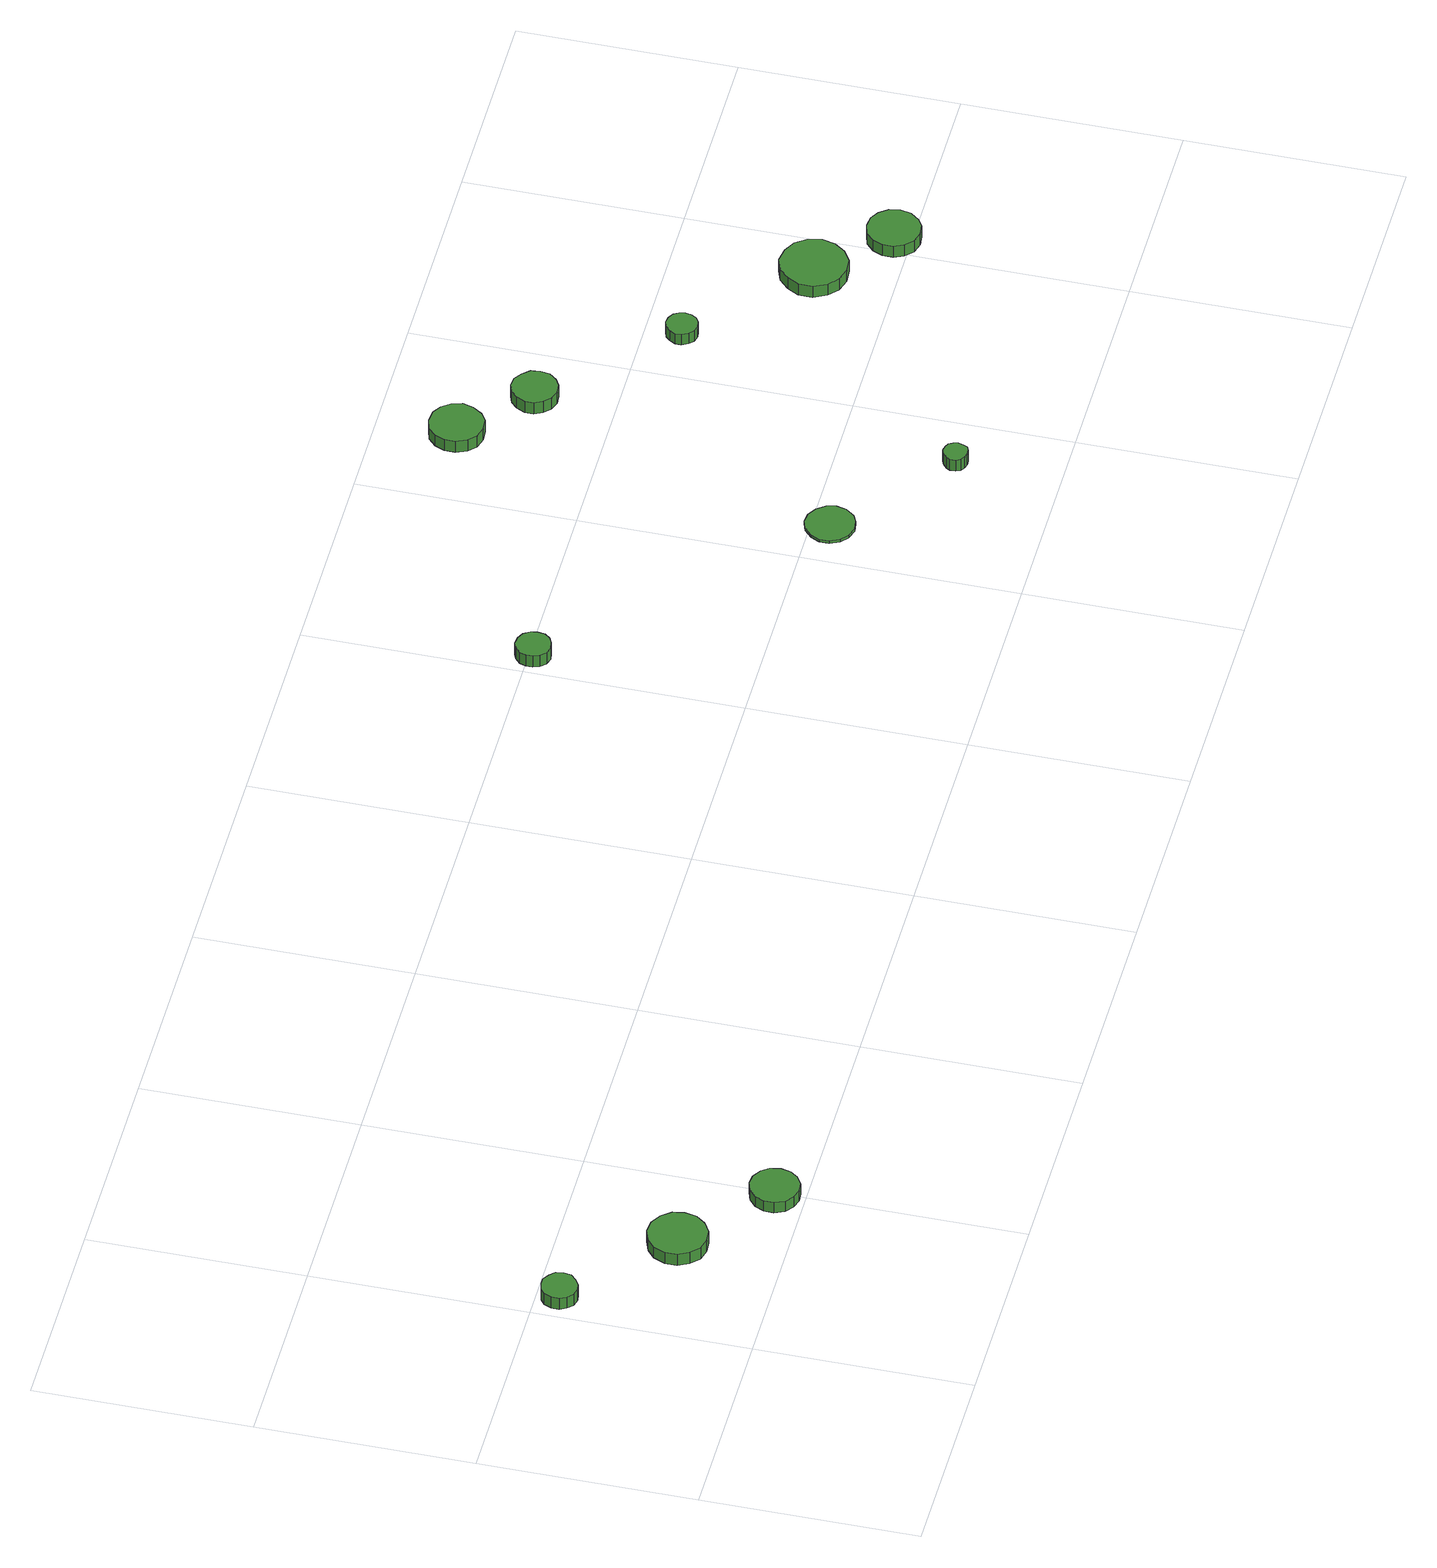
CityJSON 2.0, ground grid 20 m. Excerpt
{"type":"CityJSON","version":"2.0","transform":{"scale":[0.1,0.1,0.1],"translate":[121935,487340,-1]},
"CityObjects":{
"tree1":{"type":"SolitaryVegetationObject","attributes":{"function":"something"},"geometry":[{"type":"MultiSurface","lod":"1","boundaries":[[[0,1,2,3,4,5,6,7,8,9,10,11,12,13,14]],[[15,16,17,18,19,20,21,22,23,24,25,26,27,28,29]],[[0,29,28,1]],[[1,28,27,2]],[[2,27,26,3]],[[3,26,25,4]],[[4,25,24,5]],[[5,24,23,6]],[[6,23,22,7]],[[7,22,21,8]],[[8,21,20,9]],[[9,20,19,10]],[[10,19,18,11]],[[11,18,17,12]],[[12,17,16,13]],[[13,16,15,14]],[[14,15,29,0]]]}]},
"tree2":{"type":"SolitaryVegetationObject","attributes":{"function":"something"},"geometry":[{"type":"MultiSurface","lod":"1","boundaries":[[[30,31,32,33,34,35,36,37,38,39,40,41,42,43,44]],[[45,46,47,48,49,50,51,52,53,54,55,56,57,58,59]],[[30,59,58,31]],[[31,58,57,32]],[[32,57,56,33]],[[33,56,55,34]],[[34,55,54,35]],[[35,54,53,36]],[[36,53,52,37]],[[37,52,51,38]],[[38,51,50,39]],[[39,50,49,40]],[[40,49,48,41]],[[41,48,47,42]],[[42,47,46,43]],[[43,46,45,44]],[[44,45,59,30]]]}]},
"tree3":{"type":"SolitaryVegetationObject","attributes":{"function":"something"},"geometry":[{"type":"MultiSurface","lod":"1","boundaries":[[[60,61,62,63,64,65,66,67,68,69,70,71,72,73,74]],[[75,76,77,78,79,80,81,82,83,84,85,86,87,88,89]],[[60,89,88,61]],[[61,88,87,62]],[[62,87,86,63]],[[63,86,85,64]],[[64,85,84,65]],[[65,84,83,66]],[[66,83,82,67]],[[67,82,81,68]],[[68,81,80,69]],[[69,80,79,70]],[[70,79,78,71]],[[71,78,77,72]],[[72,77,76,73]],[[73,76,75,74]],[[74,75,89,60]]]}]},
"tree4":{"type":"SolitaryVegetationObject","attributes":{"function":"something"},"geometry":[{"type":"MultiSurface","lod":"1","boundaries":[[[90,91,92,93,94,95,96,97,98,99,100,101,102,103,104]],[[105,106,107,108,109,110,111,112,113,114,115,116,117,118,119]],[[90,119,118,91]],[[91,118,117,92]],[[92,117,116,93]],[[93,116,115,94]],[[94,115,114,95]],[[95,114,113,96]],[[96,113,112,97]],[[97,112,111,98]],[[98,111,110,99]],[[99,110,109,100]],[[100,109,108,101]],[[101,108,107,102]],[[102,107,106,103]],[[103,106,105,104]],[[104,105,119,90]]]}]},
"tree5":{"type":"SolitaryVegetationObject","attributes":{"function":"something"},"geometry":[{"type":"MultiSurface","lod":"1","boundaries":[[[120,121,122,123,124,125,126,127,128,129,130,131,132,133,134]],[[135,136,137,138,139,140,141,142,143,144,145,146,147,148,149]],[[120,149,148,121]],[[121,148,147,122]],[[122,147,146,123]],[[123,146,145,124]],[[124,145,144,125]],[[125,144,143,126]],[[126,143,142,127]],[[127,142,141,128]],[[128,141,140,129]],[[129,140,139,130]],[[130,139,138,131]],[[131,138,137,132]],[[132,137,136,133]],[[133,136,135,134]],[[134,135,149,120]]]}]},
"tree6":{"type":"SolitaryVegetationObject","attributes":{"function":"something"},"geometry":[{"type":"MultiSurface","lod":"1","boundaries":[[[150,151,152,153,154,155,156,157,158,159,160,161,162,163,164]],[[165,166,167,168,169,170,171,172,173,174,175,176,177,178,179]],[[150,179,178,151]],[[151,178,177,152]],[[152,177,176,153]],[[153,176,175,154]],[[154,175,174,155]],[[155,174,173,156]],[[156,173,172,157]],[[157,172,171,158]],[[158,171,170,159]],[[159,170,169,160]],[[160,169,168,161]],[[161,168,167,162]],[[162,167,166,163]],[[163,166,165,164]],[[164,165,179,150]]]}]},
"tree7":{"type":"SolitaryVegetationObject","attributes":{"function":"something"},"geometry":[{"type":"MultiSurface","lod":"1","boundaries":[[[180,181,182,183,184,185,186,187,188,189,190,191,192,193,194]],[[195,196,197,198,199,200,201,202,203,204,205,206,207,208,209]],[[180,209,208,181]],[[181,208,207,182]],[[182,207,206,183]],[[183,206,205,184]],[[184,205,204,185]],[[185,204,203,186]],[[186,203,202,187]],[[187,202,201,188]],[[188,201,200,189]],[[189,200,199,190]],[[190,199,198,191]],[[191,198,197,192]],[[192,197,196,193]],[[193,196,195,194]],[[194,195,209,180]]]}]},
"tree8":{"type":"SolitaryVegetationObject","attributes":{"function":"something"},"geometry":[{"type":"MultiSurface","lod":"1","boundaries":[[[210,211,212,213,214,215,216,217,218,219,220,221,222,223,224]],[[225,226,227,228,229,230,231,232,233,234,235,236,237,238,239]],[[210,239,238,211]],[[211,238,237,212]],[[212,237,236,213]],[[213,236,235,214]],[[214,235,234,215]],[[215,234,233,216]],[[216,233,232,217]],[[217,232,231,218]],[[218,231,230,219]],[[219,230,229,220]],[[220,229,228,221]],[[221,228,227,222]],[[222,227,226,223]],[[223,226,225,224]],[[224,225,239,210]]]}]},
"tree9":{"type":"SolitaryVegetationObject","attributes":{"function":"something"},"geometry":[{"type":"MultiSurface","lod":"1","boundaries":[[[240,241,242,243,244,245,246,247,248,249,250,251,252,253,254]],[[255,256,257,258,259,260,261,262,263,264,265,266,267,268,269]],[[240,269,268,241]],[[241,268,267,242]],[[242,267,266,243]],[[243,266,265,244]],[[244,265,264,245]],[[245,264,263,246]],[[246,263,262,247]],[[247,262,261,248]],[[248,261,260,249]],[[249,260,259,250]],[[250,259,258,251]],[[251,258,257,252]],[[252,257,256,253]],[[253,256,255,254]],[[254,255,269,240]]]}]},
"tree10":{"type":"SolitaryVegetationObject","attributes":{"function":"something"},"geometry":[{"type":"MultiSurface","lod":"1","boundaries":[[[270,271,272,273,274,275,276,277,278,279,280,281,282,283,284]],[[285,286,287,288,289,290,291,292,293,294,295,296,297,298,299]],[[270,299,298,271]],[[271,298,297,272]],[[272,297,296,273]],[[273,296,295,274]],[[274,295,294,275]],[[275,294,293,276]],[[276,293,292,277]],[[277,292,291,278]],[[278,291,290,279]],[[279,290,289,280]],[[280,289,288,281]],[[281,288,287,282]],[[282,287,286,283]],[[283,286,285,284]],[[284,285,299,270]]]}]},
"tree11":{"type":"SolitaryVegetationObject","attributes":{"function":"something"},"geometry":[{"type":"MultiSurface","lod":"1","boundaries":[[[300,301,302,303,304,305,306,307,308,309,310,311,312,313,314]],[[315,316,317,318,319,320,321,322,323,324,325,326,327,328,329]],[[300,329,328,301]],[[301,328,327,302]],[[302,327,326,303]],[[303,326,325,304]],[[304,325,324,305]],[[305,324,323,306]],[[306,323,322,307]],[[307,322,321,308]],[[308,321,320,309]],[[309,320,319,310]],[[310,319,318,311]],[[311,318,317,312]],[[312,317,316,313]],[[313,316,315,314]],[[314,315,329,300]]]}]}
},
"vertices":[
[38,179,27],[37,186,27],[32,191,27],[26,195,27],[20,195,27],[13,193,27],[8,189,27],[5,182,27],[5,175,27],[8,169,27],[13,164,27],[20,162,27],[26,163,27],[32,167,27],[37,172,27],[37,172,14],[32,167,14],[26,163,14],[20,162,14],[13,164,14],[8,169,14],[5,175,14],[5,182,14],[8,189,14],[13,193,14],[20,195,14],[26,195,14],[32,191,14],[37,186,14],[38,179,14],
[137,94,28],[135,105,28],[128,114,28],[118,120,28],[107,121,28],[96,117,28],[88,110,28],[83,99,28],[83,88,28],[88,78,28],[96,70,28],[107,67,28],[118,68,28],[128,74,28],[135,83,28],[135,83,15],[128,74,15],[118,68,15],[107,67,15],[96,70,15],[88,78,15],[83,88,15],[83,99,15],[88,110,15],[96,117,15],[107,121,15],[118,120,15],[128,114,15],[135,105,15],[137,94,15],
[214,26,26],[212,36,26],[207,43,26],[199,48,26],[190,49,26],[181,46,26],[174,40,26],[170,31,26],[170,22,26],[174,13,26],[181,7,26],[190,4,26],[199,5,26],[207,10,26],[212,17,26],[212,17,14],[207,10,14],[199,5,14],[190,4,14],[181,7,14],[174,13,14],[170,22,14],[170,31,14],[174,40,14],[181,46,14],[190,49,14],[199,48,14],[207,43,14],[212,36,14],[214,26,14],
[830,394,31],[829,400,31],[825,406,31],[819,409,31],[812,410,31],[806,408,31],[801,403,31],[799,397,31],[799,391,31],[801,385,31],[806,380,31],[812,378,31],[819,379,31],[825,382,31],[829,387,31],[829,387,18],[825,382,18],[819,379,18],[812,378,18],[806,380,18],[801,385,18],[799,391,18],[799,397,18],[801,403,18],[806,408,18],[812,410,18],[819,409,18],[825,406,18],[829,400,18],[830,394,18],
[1069,183,12],[1067,192,12],[1061,200,12],[1053,205,12],[1044,206,12],[1035,203,12],[1028,196,12],[1024,188,12],[1024,179,12],[1028,170,12],[1035,164,12],[1044,161,12],[1053,162,12],[1061,166,12],[1067,174,12],[1067,174,9],[1061,166,9],[1053,162,9],[1044,161,9],[1035,164,9],[1028,170,9],[1024,179,9],[1024,188,9],[1028,196,9],[1035,203,9],[1044,206,9],[1053,205,9],[1061,200,9],[1067,192,9],[1069,183,9],
[1156,95,28],[1155,99,28],[1153,103,28],[1149,105,28],[1144,106,28],[1140,104,28],[1136,101,28],[1134,97,28],[1134,92,28],[1136,88,28],[1140,85,28],[1144,84,28],[1149,84,28],[1153,86,28],[1155,90,28],[1155,90,15],[1153,86,15],[1149,84,15],[1144,84,15],[1140,85,15],[1136,88,15],[1134,92,15],[1134,97,15],[1136,101,15],[1140,104,15],[1144,106,15],[1149,105,15],[1153,103,15],[1155,99,15],[1156,95,15],
[1103,527,29],[1100,537,29],[1094,545,29],[1086,550,29],[1075,551,29],[1065,548,29],[1058,541,29],[1054,532,29],[1054,522,29],[1058,512,29],[1065,505,29],[1075,502,29],[1086,503,29],[1094,508,29],[1100,517,29],[1100,517,16],[1094,508,16],[1086,503,16],[1075,502,16],[1065,505,16],[1058,512,16],[1054,522,16],[1054,532,16],[1058,541,16],[1065,548,16],[1075,551,16],[1086,550,16],[1094,545,16],[1100,537,16],[1103,527,16],
[1162,472,26],[1161,480,26],[1155,487,26],[1148,492,26],[1139,493,26],[1131,490,26],[1125,484,26],[1121,476,26],[1121,468,26],[1125,460,26],[1131,454,26],[1139,451,26],[1148,452,26],[1155,456,26],[1161,463,26],[1161,463,13],[1155,456,13],[1148,452,13],[1139,451,13],[1131,454,13],[1125,460,13],[1121,468,13],[1121,476,13],[1125,484,13],[1131,490,13],[1139,493,13],[1148,492,13],[1155,487,13],[1161,480,13],[1162,472,13],
[1267,367,24],[1266,372,24],[1263,377,24],[1258,380,24],[1252,381,24],[1246,379,24],[1242,375,24],[1239,369,24],[1239,364,24],[1242,358,24],[1246,354,24],[1252,352,24],[1258,353,24],[1263,356,24],[1266,361,24],[1266,361,12],[1263,356,12],[1258,353,12],[1252,352,12],[1246,354,12],[1242,358,12],[1239,364,12],[1239,369,12],[1242,375,12],[1246,379,12],[1252,381,12],[1258,380,12],[1263,377,12],[1266,372,12],[1267,367,12],
[1384,272,27],[1381,285,27],[1374,295,27],[1363,301,27],[1350,303,27],[1338,299,27],[1329,290,27],[1323,279,27],[1323,266,27],[1329,254,27],[1338,246,27],[1350,242,27],[1363,243,27],[1374,250,27],[1381,260,27],[1381,260,14],[1374,250,14],[1363,243,14],[1350,242,14],[1338,246,14],[1329,254,14],[1323,266,14],[1323,279,14],[1329,290,14],[1338,299,14],[1350,303,14],[1363,301,14],[1374,295,14],[1381,285,14],[1384,272,14],
[1438,215,26],[1436,225,26],[1430,233,26],[1422,238,26],[1412,239,26],[1402,236,26],[1395,229,26],[1391,220,26],[1391,210,26],[1395,201,26],[1402,194,26],[1412,191,26],[1422,192,26],[1430,197,26],[1436,205,26],[1436,205,13],[1430,197,13],[1422,192,13],[1412,191,13],[1402,194,13],[1395,201,13],[1391,210,13],[1391,220,13],[1395,229,13],[1402,236,13],[1412,239,13],[1422,238,13],[1430,233,13],[1436,225,13],[1438,215,13]
]}
